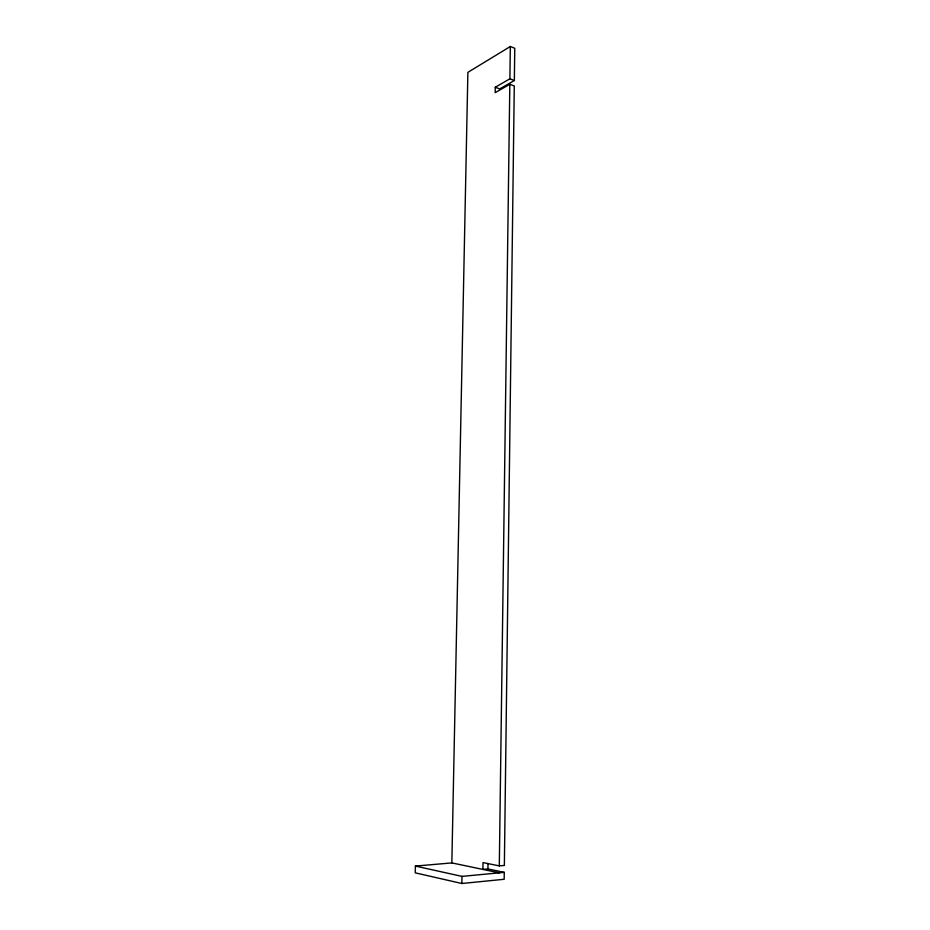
<?xml version="1.0" encoding="UTF-8"?>
<svg xmlns="http://www.w3.org/2000/svg" width="930" height="930" viewBox="0 0 930 930"><rect width="100%" height="100%" fill="white"/><g stroke="black" fill="none" stroke-linecap="round" stroke-linejoin="round"><path stroke-width="1.4" d="M451.841 862.912L467.883 72.354L510.326 46.5L514.767 48.29L514.348 80.526L509.896 78.818L495.272 87.257L495.19 92.651L509.826 84.281L514.278 85.978L504.362 865.435L499.305 865.888L483.019 862.598L482.903 869.422L487.936 868.957L504.269 872.352L504.176 879.28L461.85 883.5L415.233 872.84L415.408 866.074L451.841 862.912L499.212 872.828M499.305 865.888L509.826 84.281M509.896 78.818L510.326 46.5M487.936 868.957L488.018 863.505M461.85 883.5L461.989 876.386L415.408 866.074M514.348 80.526L499.701 88.931L495.272 87.257M461.989 876.386L504.269 872.352"/></g></svg>
